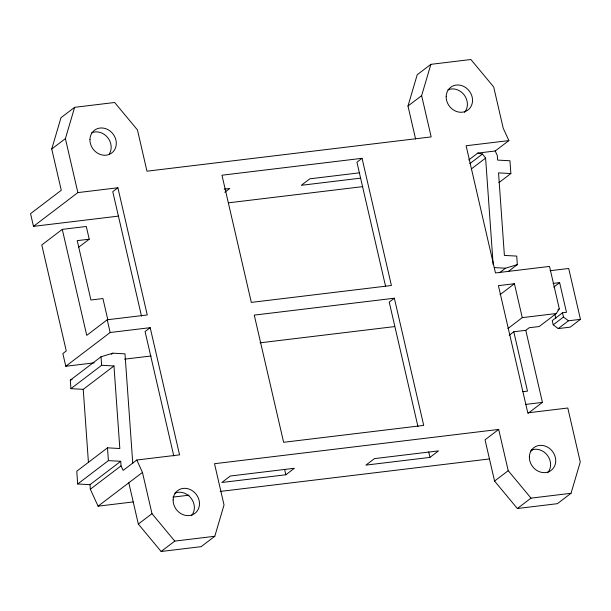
<?xml version="1.0" encoding="UTF-8"?>
<svg xmlns="http://www.w3.org/2000/svg" width="611" height="611" viewBox="0 0 611 611"><rect width="100%" height="100%" fill="white"/><g stroke="black" fill="none" stroke-linecap="round" stroke-linejoin="round"><path stroke-width="0.92" d="M118.656 216.088L33.483 226.36L30.55 213.644L61.276 190.265L51.744 149.008L60.978 117.709L74.634 107.322L114.654 102.488L137.452 129.929L146.976 171.187L431.16 136.902L421.636 95.644L430.87 64.338L470.89 59.511L493.68 86.945L503.212 128.203L508.879 140.599L495.223 150.986L477.764 153.094L468.767 159.929M33.483 226.36L77.864 192.602L65.4 138.621L74.634 107.322M128.806 482.797L138.33 524.055L161.121 551.489L201.149 546.662L214.805 536.275L224.031 504.969L214.507 463.711L498.691 429.426L508.222 470.684L531.012 498.125L571.033 493.291L580.267 461.992L567.802 408.011L527.782 412.845L498.416 285.658L514.424 283.725L522.26 317.644L507.84 328.611M415.602 139.033L407.98 106.031L417.214 74.725L430.87 64.338M509.23 335.24L513.782 331.773L525.788 330.33L529.202 327.733L539.207 326.526L556.277 313.535L559.302 308.815L549.518 266.419L495.475 272.941L466.117 145.754L508.879 140.599M51.744 149.008L65.4 138.621M78.605 247.279L89.229 239.199L86.288 226.482L62.276 229.377L41.792 244.958L66.263 350.943L62.849 353.548L65.782 366.264L94.209 362.835M62.276 229.377L86.747 335.363L107.223 319.782L147.251 314.955L117.892 187.768L112.768 191.663L141.492 316.063M224.81 192.259L229.789 188.471L224.138 189.15M65.782 366.264L110.163 332.499L150.191 327.672L179.558 454.859L136.795 460.014L123.139 470.401L121.054 465.857L120.726 461.297L108.399 460.618L77.681 483.996L76.772 471.211L107.49 447.832L119.825 448.512L113.967 365.966L101.64 365.294L70.914 388.665L70.311 380.141L101.036 356.771L112.859 353.173L124.995 353.845L132.755 463.306M407.98 106.031L421.636 95.644M362.048 158.31L221.961 175.212L251.32 302.399L391.407 285.497L362.048 158.31L356.923 162.205L385.648 286.605M111.362 354.319L112.859 353.173M150.191 327.672L145.074 331.567L173.791 455.966M70.914 388.665L83.241 389.344L113.967 365.966M469.744 163.717L482.484 154.025L485.6 158.089L493.161 264.693M471.364 168.919L485.6 158.089M77.681 483.996L90.008 484.668L120.726 461.297M133.137 501.937L98.081 506.168L90.329 489.228L121.054 465.857M498.874 182.674L510.865 173.555L509.956 160.769L497.629 160.09L497.308 155.538L495.223 150.986M98.081 506.168L142.462 472.402L136.795 460.014M394.347 298.214L254.26 315.116L283.626 442.303L423.713 425.401L394.347 298.214L389.23 302.109L417.947 426.509M138.33 524.055L151.986 513.668L142.462 472.402M499.5 272.773L505.496 268.214L517.326 264.616L516.723 256.093L504.388 255.421L498.538 172.875L510.865 173.555M508.329 271.46L517.326 264.616M161.121 551.489L174.777 541.102L214.805 536.275M500.012 294.693L514.424 283.725M285.849 474.77L294.387 468.278L230.339 476.007L221.808 482.499L285.849 474.77L284.589 469.317M553.78 287.094L559.63 282.641L566.481 312.32L562.479 312.801L552.245 320.592L553.222 324.831L558.202 328.588L570.208 327.137L580.45 319.347L568.704 268.473L550.121 270.719M557.82 309.945L559.302 308.815M553.222 324.831L563.464 317.04L562.479 312.801M558.202 328.588L568.444 320.798L580.45 319.347M429.945 457.387L438.477 450.895L374.436 458.617L365.905 465.116L429.945 457.387L428.685 451.934M498.691 429.426L485.042 439.813L494.566 481.071L517.357 508.512L557.385 503.678L571.033 493.291M528.019 413.364L542.431 402.397L525.788 330.33M530.86 451.071L533.105 449.36M494.566 481.071L508.222 470.684M517.357 508.512L531.012 498.125M70.311 380.141L72.129 379.591M77.864 192.602L117.892 187.768M359.757 172.791L309.846 178.817L301.307 185.309L360.643 178.145M228.43 202.837L362.812 186.622M89.229 239.199L77.223 240.65L90.924 300.001L102.931 298.55L107.796 319.637M553.092 283.435L559.63 282.641M124.529 359.176L151.062 355.976M260.026 342.824L394.576 326.595M522.26 317.644L556.277 313.535M522.863 391.689L527.484 391.132L513.782 331.773M525.804 404.406L542.431 402.397M172.936 497.133L189.043 495.193M220.311 491.42L489.411 458.953M494.299 267.595L505.496 268.214M477.764 153.094L482.484 154.025M563.464 317.04L568.444 320.798M151.986 513.668L174.777 541.102M554.956 314.543L555.819 318.255M107.223 319.782L110.163 332.499M101.036 356.771L101.64 365.294M107.49 447.832L108.399 460.618M83.241 389.344L88.427 462.397M90.008 484.668L90.329 489.228M531.089 450.185A14.274 12.51 52.7 0 1 547.532 455.5A14.274 12.51 52.7 0 1 547.708 472.708M174.853 493.169A14.274 12.51 52.7 0 1 191.296 498.484A14.274 12.51 52.7 0 1 191.472 515.692M91.658 132.808A14.274 12.51 52.7 0 1 107.528 137.391A14.274 12.51 52.7 0 1 109.27 154.018M447.894 89.832A14.274 12.51 52.7 0 1 464.337 95.148A14.274 12.51 52.7 0 1 464.52 112.355M529.363 456.975A14.274 12.51 52.7 0 0 548.884 471.7A14.274 12.51 52.7 0 0 549.388 448.306A14.274 12.51 52.7 0 0 529.363 456.975M173.127 499.958A14.274 12.51 52.7 0 0 192.656 514.676A14.274 12.51 52.7 0 0 193.152 491.29A14.274 12.51 52.7 0 0 173.127 499.958M446.175 96.622A14.274 12.51 52.7 0 0 465.697 111.339A14.274 12.51 52.7 0 0 466.201 87.953A14.274 12.51 52.7 0 0 446.175 96.622M89.939 139.598A14.274 12.51 52.7 0 0 109.461 154.323A14.274 12.51 52.7 0 0 109.965 130.93A14.274 12.51 52.7 0 0 89.939 139.598"/></g></svg>
